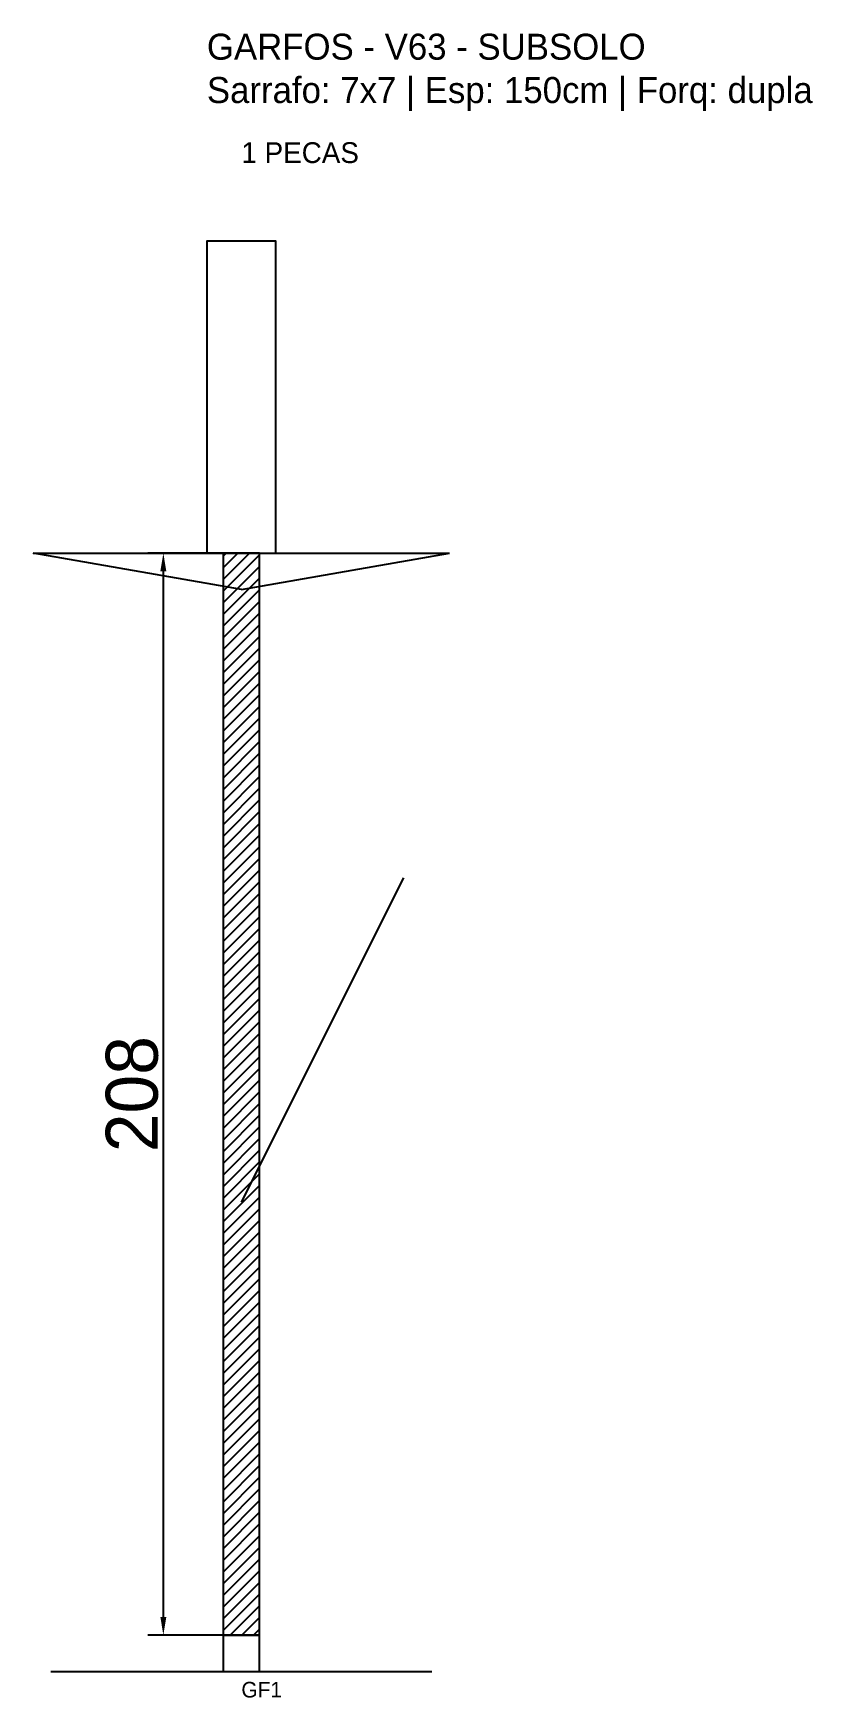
# Model space of a CAD drawing. Header units: metres. Extents: x -33 to 116, y -12 to 308.
import ezdxf

# ---------------------------------------------------------------- set-up
doc = ezdxf.new("R2010")
doc.units = ezdxf.units.M
for name, color, linetype in [('BARRA_ANCORAGEM', 1, 'Continuous'), ('COTA', 241, 'Continuous'), ('GARFOS OK', 3, 'Continuous'), ('NOME DA VIGA', 6, 'Continuous'), ('SARR_7x7', 40, 'Continuous'), ('VIGAS', 3, 'Continuous')]:
    doc.layers.add(name, color=color, linetype=linetype)
doc.dimstyles.new('EZ DXF', dxfattribs={"dimtxt": 10, "dimasz": 3.5, "dimexe": 3, "dimexo": 1.5, "dimgap": 1, "dimtad": 1, "dimdec": 1, "dimdsep": 46, "dimcen": 2.5, "dimazin": 3, "dimtfac": 1, "dimtmove": 0, "dimatfit": 3})

msp = doc.modelspace()

# ---------------------------------------------------------------- hatches: boundary and pattern name
at = {"layer": 'COTA'}
h = msp.add_hatch(dxfattribs=at)
h.set_pattern_fill('ANSI31', scale=0.5)
h.paths.add_polyline_path([(3.129126, 0), (10.129126, 0), (10.129126, 208), (3.129126, 208)])

# ---------------------------------------------------------------- linework, layer by layer
at = {"layer": 'BARRA_ANCORAGEM'}
msp.add_line((6.629126, 83.2), (37.829126, 145.6), dxfattribs=at)
at = {"layer": 'GARFOS OK'}
for p, q in [((6.629126, 201), (-33.370874, 208)), ((-33.370874, 208), (46.629126, 208)), ((6.629126, 201), (46.629126, 208))]:
    msp.add_line(p, q, dxfattribs=at)
at = {"layer": 'GARFOS OK', "linetype": 'CONTINUOUS'}
msp.add_line((-30, -7), (43.258252, -7), dxfattribs=at)
at = {"layer": 'GARFOS OK'}
msp.add_lwpolyline([(3.129126, 0), (10.129126, 0), (10.129126, 208), (3.129126, 208), (3.129126, 0)], dxfattribs=at)
at = {"layer": 'SARR_7x7'}
msp.add_lwpolyline([(3.129126, -7), (10.129126, -7), (10.129126, 0), (3.129126, 0), (3.129126, -7)], dxfattribs=at)
at = {"layer": 'VIGAS'}
msp.add_lwpolyline([(0, 208), (13.258252, 208), (13.258252, 268), (0, 268), (0, 208)], dxfattribs=at)

# ---------------------------------------------------------------- texts
at = {"layer": 'NOME DA VIGA'}
for s, height, p in [('1 PECAS', 4, (6.629126, 283)), ('GF1', 3, (6.629126, -12))]:
    msp.add_text(s, height=height, dxfattribs=at).set_placement(p)
at = {"layer": 'NOME DA VIGA', "insert": (0, 293), "char_height": 5, "attachment_point": 7}
msp.add_mtext('GARFOS - V63 - SUBSOLO\\PSarrafo: 7x7 | Esp: 150cm | Forq: dupla', dxfattribs=at)

# ---------------------------------------------------------------- dimensions: what is measured, and where the dimension line sits
at = {"layer": 'COTA'}
msp.add_linear_dim(base=(-8.370874, 0), p1=(6.629126, 0), p2=(6.629126, 208), angle=90, dimstyle='EZ DXF', dxfattribs=at).render()

doc.saveas('drawing.dxf')
